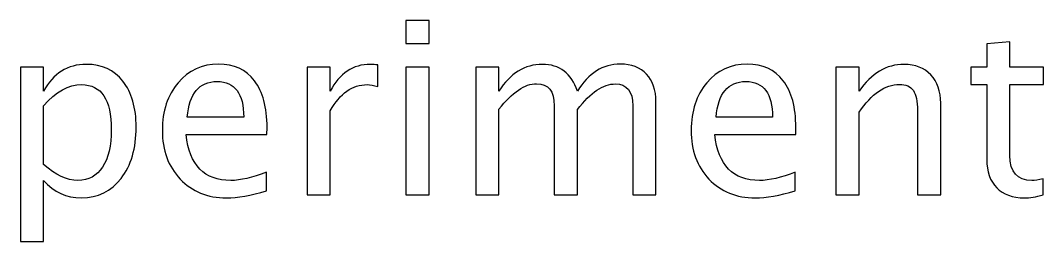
# Model space of a CAD drawing. Header units: centimetres. Extents: x -21.6 to 21.6, y -13.7 to 21.9.
# Drawn here: x 14.88 to 21.6, y 20.36 to 21.82 of the extents above; entities that cross this region are included whole.
import ezdxf

# ---------------------------------------------------------------- set-up
doc = ezdxf.new("R2010")
doc.units = ezdxf.units.CM
doc.header["$MEASUREMENT"] = 0
doc.layers.add('Layer 1', color=7, linetype='Continuous')

msp = doc.modelspace()

# ---------------------------------------------------------------- linework, layer by layer
at = {"layer": 'Layer 1'}
for points, knots in [([(17.41191, 21.6658), (17.41191, 21.6658), (17.41191, 21.8182), (17.41191, 21.8182), (17.41191, 21.8182), (17.41191, 21.8182), (17.56431, 21.8182), (17.56431, 21.8182), (17.56431, 21.8182), (17.56431, 21.8182), (17.56431, 21.6658), (17.56431, 21.6658), (17.56431, 21.6658), (17.56431, 21.6658), (17.41191, 21.6658), (17.41191, 21.6658)], [0, 0, 0, 0, 0.2, 0.2, 0.2, 0.2, 0.4, 0.4, 0.4, 0.4, 0.6, 0.6, 0.6, 0.6, 1, 1, 1, 1]), ([(21.59895, 20.6707), (21.55185, 20.65774), (21.51084, 20.65139), (21.47618, 20.65139), (21.47618, 20.65139), (21.39839, 20.65139), (21.3378, 20.67362), (21.29441, 20.71807), (21.29441, 20.71807), (21.25076, 20.76252), (21.22906, 20.82416), (21.22906, 20.90327), (21.22906, 20.90327), (21.22906, 20.90327), (21.22906, 21.39752), (21.22906, 21.39752), (21.22906, 21.39752), (21.22906, 21.39752), (21.12376, 21.39752), (21.12376, 21.39752), (21.12376, 21.39752), (21.12376, 21.39752), (21.12376, 21.51182), (21.12376, 21.51182), (21.12376, 21.51182), (21.12376, 21.51182), (21.22906, 21.51182), (21.22906, 21.51182), (21.22906, 21.51182), (21.22906, 21.51182), (21.22906, 21.66395), (21.22906, 21.66395), (21.22906, 21.66395), (21.22906, 21.66395), (21.38146, 21.6785), (21.38146, 21.6785), (21.38146, 21.6785), (21.38146, 21.6785), (21.38146, 21.51182), (21.38146, 21.51182), (21.38146, 21.51182), (21.38146, 21.51182), (21.60212, 21.51182), (21.60212, 21.51182), (21.60212, 21.51182), (21.60212, 21.51182), (21.60212, 21.39752), (21.60212, 21.39752), (21.60212, 21.39752), (21.60212, 21.39752), (21.38146, 21.39752), (21.38146, 21.39752), (21.38146, 21.39752), (21.38146, 21.39752), (21.38146, 20.93079), (21.38146, 20.93079), (21.38146, 20.93079), (21.38146, 20.82072), (21.42935, 20.76569), (21.52486, 20.76569), (21.52486, 20.76569), (21.54524, 20.76569), (21.56984, 20.76913), (21.59895, 20.77574), (21.59895, 20.77574), (21.59895, 20.77574), (21.59895, 20.6707), (21.59895, 20.6707)], [0, 0, 0, 0, 0.0555556, 0.0555556, 0.0555556, 0.0555556, 0.1111111, 0.1111111, 0.1111111, 0.1111111, 0.1666667, 0.1666667, 0.1666667, 0.1666667, 0.2222222, 0.2222222, 0.2222222, 0.2222222, 0.2777778, 0.2777778, 0.2777778, 0.2777778, 0.3333333, 0.3333333, 0.3333333, 0.3333333, 0.3888889, 0.3888889, 0.3888889, 0.3888889, 0.4444444, 0.4444444, 0.4444444, 0.4444444, 0.5, 0.5, 0.5, 0.5, 0.5555556, 0.5555556, 0.5555556, 0.5555556, 0.6111111, 0.6111111, 0.6111111, 0.6111111, 0.6666667, 0.6666667, 0.6666667, 0.6666667, 0.7222222, 0.7222222, 0.7222222, 0.7222222, 0.7777778, 0.7777778, 0.7777778, 0.7777778, 0.8333333, 0.8333333, 0.8333333, 0.8333333, 0.8888889, 0.8888889, 0.8888889, 0.8888889, 1, 1, 1, 1]), ([(14.87879, 20.36405), (14.87879, 20.36405), (14.87879, 21.51182), (14.87879, 21.51182), (14.87879, 21.51182), (14.87879, 21.51182), (15.03119, 21.51182), (15.03119, 21.51182), (15.03119, 21.51182), (15.03119, 21.51182), (15.03119, 21.3528), (15.03119, 21.3528), (15.03119, 21.3528), (15.09363, 21.47054), (15.18756, 21.52928), (15.31271, 21.52928), (15.31271, 21.52928), (15.41404, 21.52928), (15.49368, 21.4925), (15.55189, 21.41868), (15.55189, 21.41868), (15.6101, 21.34486), (15.6392, 21.24406), (15.6392, 21.11626), (15.6392, 21.11626), (15.6392, 20.97709), (15.60613, 20.86464), (15.54025, 20.77945), (15.54025, 20.77945), (15.47437, 20.69399), (15.38758, 20.65139), (15.28016, 20.65139), (15.28016, 20.65139), (15.18042, 20.65139), (15.09734, 20.68949), (15.03119, 20.76595), (15.03119, 20.76595), (15.03119, 20.76595), (15.03119, 20.36405), (15.03119, 20.36405), (15.03119, 20.36405), (15.03119, 20.36405), (14.87879, 20.36405), (14.87879, 20.36405)], [0, 0, 0, 0, 0.0833333, 0.0833333, 0.0833333, 0.0833333, 0.1666667, 0.1666667, 0.1666667, 0.1666667, 0.25, 0.25, 0.25, 0.25, 0.3333333, 0.3333333, 0.3333333, 0.3333333, 0.4166667, 0.4166667, 0.4166667, 0.4166667, 0.5, 0.5, 0.5, 0.5, 0.5833333, 0.5833333, 0.5833333, 0.5833333, 0.6666667, 0.6666667, 0.6666667, 0.6666667, 0.75, 0.75, 0.75, 0.75, 0.8333333, 0.8333333, 0.8333333, 0.8333333, 1, 1, 1, 1]), ([(16.4954, 20.69743), (16.393, 20.66674), (16.30543, 20.65139), (16.2324, 20.65139), (16.2324, 20.65139), (16.10778, 20.65139), (16.00645, 20.69267), (15.9284, 20.77495), (15.9284, 20.77495), (15.85034, 20.85724), (15.81119, 20.96386), (15.81119, 21.0951), (15.81119, 21.0951), (15.81119, 21.22236), (15.84558, 21.32687), (15.91464, 21.40863), (15.91464, 21.40863), (15.98369, 21.49012), (16.07206, 21.53087), (16.17975, 21.53087), (16.17975, 21.53087), (16.28161, 21.53087), (16.36046, 21.49462), (16.41602, 21.42212), (16.41602, 21.42212), (16.47159, 21.34963), (16.49937, 21.24697), (16.49937, 21.11388), (16.49937, 21.11388), (16.49937, 21.11388), (16.49857, 21.06732), (16.49857, 21.06732), (16.49857, 21.06732), (16.49857, 21.06732), (15.96676, 21.06732), (15.96676, 21.06732), (15.96676, 21.06732), (15.98899, 20.86623), (16.08715, 20.76569), (16.26098, 20.76569), (16.26098, 20.76569), (16.32474, 20.76569), (16.40279, 20.78368), (16.4954, 20.81967), (16.4954, 20.81967), (16.4954, 20.81967), (16.4954, 20.69743), (16.4954, 20.69743)], [0, 0, 0, 0, 0.0769231, 0.0769231, 0.0769231, 0.0769231, 0.1538462, 0.1538462, 0.1538462, 0.1538462, 0.2307692, 0.2307692, 0.2307692, 0.2307692, 0.3076923, 0.3076923, 0.3076923, 0.3076923, 0.3846154, 0.3846154, 0.3846154, 0.3846154, 0.4615385, 0.4615385, 0.4615385, 0.4615385, 0.5384615, 0.5384615, 0.5384615, 0.5384615, 0.6153846, 0.6153846, 0.6153846, 0.6153846, 0.6923077, 0.6923077, 0.6923077, 0.6923077, 0.7692308, 0.7692308, 0.7692308, 0.7692308, 0.8461538, 0.8461538, 0.8461538, 0.8461538, 1, 1, 1, 1]), ([(16.76236, 20.67044), (16.76236, 20.67044), (16.76236, 21.51182), (16.76236, 21.51182), (16.76236, 21.51182), (16.76236, 21.51182), (16.91476, 21.51182), (16.91476, 21.51182), (16.91476, 21.51182), (16.91476, 21.51182), (16.91476, 21.3528), (16.91476, 21.3528), (16.91476, 21.3528), (16.97535, 21.47054), (17.06319, 21.52928), (17.17855, 21.52928), (17.17855, 21.52928), (17.19416, 21.52928), (17.21056, 21.52795), (17.2275, 21.52531), (17.2275, 21.52531), (17.2275, 21.52531), (17.2275, 21.3827), (17.2275, 21.3827), (17.2275, 21.3827), (17.20104, 21.39143), (17.17776, 21.39593), (17.15765, 21.39593), (17.15765, 21.39593), (17.06081, 21.39593), (16.97985, 21.33878), (16.91476, 21.22421), (16.91476, 21.22421), (16.91476, 21.22421), (16.91476, 20.67044), (16.91476, 20.67044), (16.91476, 20.67044), (16.91476, 20.67044), (16.76236, 20.67044), (16.76236, 20.67044)], [0, 0, 0, 0, 0.0909091, 0.0909091, 0.0909091, 0.0909091, 0.1818182, 0.1818182, 0.1818182, 0.1818182, 0.2727273, 0.2727273, 0.2727273, 0.2727273, 0.3636364, 0.3636364, 0.3636364, 0.3636364, 0.4545455, 0.4545455, 0.4545455, 0.4545455, 0.5454545, 0.5454545, 0.5454545, 0.5454545, 0.6363636, 0.6363636, 0.6363636, 0.6363636, 0.7272727, 0.7272727, 0.7272727, 0.7272727, 0.8181818, 0.8181818, 0.8181818, 0.8181818, 1, 1, 1, 1]), ([(17.8707, 20.67044), (17.8707, 20.67044), (17.8707, 21.51182), (17.8707, 21.51182), (17.8707, 21.51182), (17.8707, 21.51182), (18.0231, 21.51182), (18.0231, 21.51182), (18.0231, 21.51182), (18.0231, 21.51182), (18.0231, 21.3528), (18.0231, 21.3528), (18.0231, 21.3528), (18.09745, 21.47054), (18.1927, 21.52928), (18.30938, 21.52928), (18.30938, 21.52928), (18.42183, 21.52928), (18.49829, 21.47054), (18.53904, 21.3528), (18.53904, 21.3528), (18.61127, 21.4716), (18.70546, 21.53087), (18.82108, 21.53087), (18.82108, 21.53087), (18.8949, 21.53087), (18.95232, 21.50917), (18.99333, 21.46551), (18.99333, 21.46551), (19.03434, 21.42186), (19.05498, 21.36074), (19.05498, 21.28216), (19.05498, 21.28216), (19.05498, 21.28216), (19.05498, 20.67044), (19.05498, 20.67044), (19.05498, 20.67044), (19.05498, 20.67044), (18.90258, 20.67044), (18.90258, 20.67044), (18.90258, 20.67044), (18.90258, 20.67044), (18.90258, 21.25702), (18.90258, 21.25702), (18.90258, 21.25702), (18.90258, 21.3528), (18.86448, 21.40069), (18.78828, 21.40069), (18.78828, 21.40069), (18.70916, 21.40069), (18.62609, 21.34486), (18.53904, 21.23294), (18.53904, 21.23294), (18.53904, 21.23294), (18.53904, 20.67044), (18.53904, 20.67044), (18.53904, 20.67044), (18.53904, 20.67044), (18.38664, 20.67044), (18.38664, 20.67044), (18.38664, 20.67044), (18.38664, 20.67044), (18.38664, 21.25755), (18.38664, 21.25755), (18.38664, 21.25755), (18.38664, 21.35412), (18.34801, 21.40228), (18.27049, 21.40228), (18.27049, 21.40228), (18.19349, 21.40228), (18.11094, 21.34619), (18.0231, 21.23374), (18.0231, 21.23374), (18.0231, 21.23374), (18.0231, 20.67044), (18.0231, 20.67044), (18.0231, 20.67044), (18.0231, 20.67044), (17.8707, 20.67044), (17.8707, 20.67044)], [0, 0, 0, 0, 0.047619, 0.047619, 0.047619, 0.047619, 0.0952381, 0.0952381, 0.0952381, 0.0952381, 0.1428571, 0.1428571, 0.1428571, 0.1428571, 0.1904762, 0.1904762, 0.1904762, 0.1904762, 0.2380952, 0.2380952, 0.2380952, 0.2380952, 0.2857143, 0.2857143, 0.2857143, 0.2857143, 0.3333333, 0.3333333, 0.3333333, 0.3333333, 0.3809524, 0.3809524, 0.3809524, 0.3809524, 0.4285714, 0.4285714, 0.4285714, 0.4285714, 0.4761905, 0.4761905, 0.4761905, 0.4761905, 0.5238095, 0.5238095, 0.5238095, 0.5238095, 0.5714286, 0.5714286, 0.5714286, 0.5714286, 0.6190476, 0.6190476, 0.6190476, 0.6190476, 0.6666667, 0.6666667, 0.6666667, 0.6666667, 0.7142857, 0.7142857, 0.7142857, 0.7142857, 0.7619048, 0.7619048, 0.7619048, 0.7619048, 0.8095238, 0.8095238, 0.8095238, 0.8095238, 0.8571429, 0.8571429, 0.8571429, 0.8571429, 0.9047619, 0.9047619, 0.9047619, 0.9047619, 1, 1, 1, 1]), ([(19.97044, 20.69743), (19.86804, 20.66674), (19.78047, 20.65139), (19.70744, 20.65139), (19.70744, 20.65139), (19.58282, 20.65139), (19.48149, 20.69267), (19.40344, 20.77495), (19.40344, 20.77495), (19.32538, 20.85724), (19.28623, 20.96386), (19.28623, 21.0951), (19.28623, 21.0951), (19.28623, 21.22236), (19.32062, 21.32687), (19.38968, 21.40863), (19.38968, 21.40863), (19.45873, 21.49012), (19.5471, 21.53087), (19.65479, 21.53087), (19.65479, 21.53087), (19.75665, 21.53087), (19.8355, 21.49462), (19.89106, 21.42212), (19.89106, 21.42212), (19.94663, 21.34963), (19.97441, 21.24697), (19.97441, 21.11388), (19.97441, 21.11388), (19.97441, 21.11388), (19.97361, 21.06732), (19.97361, 21.06732), (19.97361, 21.06732), (19.97361, 21.06732), (19.4418, 21.06732), (19.4418, 21.06732), (19.4418, 21.06732), (19.46403, 20.86623), (19.56219, 20.76569), (19.73602, 20.76569), (19.73602, 20.76569), (19.79978, 20.76569), (19.87783, 20.78368), (19.97044, 20.81967), (19.97044, 20.81967), (19.97044, 20.81967), (19.97044, 20.69743), (19.97044, 20.69743)], [0, 0, 0, 0, 0.0769231, 0.0769231, 0.0769231, 0.0769231, 0.1538462, 0.1538462, 0.1538462, 0.1538462, 0.2307692, 0.2307692, 0.2307692, 0.2307692, 0.3076923, 0.3076923, 0.3076923, 0.3076923, 0.3846154, 0.3846154, 0.3846154, 0.3846154, 0.4615385, 0.4615385, 0.4615385, 0.4615385, 0.5384615, 0.5384615, 0.5384615, 0.5384615, 0.6153846, 0.6153846, 0.6153846, 0.6153846, 0.6923077, 0.6923077, 0.6923077, 0.6923077, 0.7692308, 0.7692308, 0.7692308, 0.7692308, 0.8461538, 0.8461538, 0.8461538, 0.8461538, 1, 1, 1, 1]), ([(20.2374, 20.67044), (20.2374, 20.67044), (20.2374, 21.51182), (20.2374, 21.51182), (20.2374, 21.51182), (20.2374, 21.51182), (20.3898, 21.51182), (20.3898, 21.51182), (20.3898, 21.51182), (20.3898, 21.51182), (20.3898, 21.3528), (20.3898, 21.3528), (20.3898, 21.3528), (20.4705, 21.47054), (20.56945, 21.52928), (20.6864, 21.52928), (20.6864, 21.52928), (20.75995, 21.52928), (20.81843, 21.50626), (20.86155, 21.45996), (20.86155, 21.45996), (20.90468, 21.41392), (20.92638, 21.35174), (20.92638, 21.27395), (20.92638, 21.27395), (20.92638, 21.27395), (20.92638, 20.67044), (20.92638, 20.67044), (20.92638, 20.67044), (20.92638, 20.67044), (20.77398, 20.67044), (20.77398, 20.67044), (20.77398, 20.67044), (20.77398, 20.67044), (20.77398, 21.22421), (20.77398, 21.22421), (20.77398, 21.22421), (20.77398, 21.28665), (20.76471, 21.3311), (20.74646, 21.35756), (20.74646, 21.35756), (20.72794, 21.38429), (20.69751, 21.39752), (20.65491, 21.39752), (20.65491, 21.39752), (20.56125, 21.39752), (20.47288, 21.3364), (20.3898, 21.21416), (20.3898, 21.21416), (20.3898, 21.21416), (20.3898, 20.67044), (20.3898, 20.67044), (20.3898, 20.67044), (20.3898, 20.67044), (20.2374, 20.67044), (20.2374, 20.67044)], [0, 0, 0, 0, 0.0666667, 0.0666667, 0.0666667, 0.0666667, 0.1333333, 0.1333333, 0.1333333, 0.1333333, 0.2, 0.2, 0.2, 0.2, 0.2666667, 0.2666667, 0.2666667, 0.2666667, 0.3333333, 0.3333333, 0.3333333, 0.3333333, 0.4, 0.4, 0.4, 0.4, 0.4666667, 0.4666667, 0.4666667, 0.4666667, 0.5333333, 0.5333333, 0.5333333, 0.5333333, 0.6, 0.6, 0.6, 0.6, 0.6666667, 0.6666667, 0.6666667, 0.6666667, 0.7333333, 0.7333333, 0.7333333, 0.7333333, 0.8, 0.8, 0.8, 0.8, 0.8666667, 0.8666667, 0.8666667, 0.8666667, 1, 1, 1, 1]), ([(17.41191, 20.67044), (17.41191, 20.67044), (17.41191, 21.51182), (17.41191, 21.51182), (17.41191, 21.51182), (17.41191, 21.51182), (17.56431, 21.51182), (17.56431, 21.51182), (17.56431, 21.51182), (17.56431, 21.51182), (17.56431, 20.67044), (17.56431, 20.67044), (17.56431, 20.67044), (17.56431, 20.67044), (17.41191, 20.67044), (17.41191, 20.67044)], [0, 0, 0, 0, 0.2, 0.2, 0.2, 0.2, 0.4, 0.4, 0.4, 0.4, 0.6, 0.6, 0.6, 0.6, 1, 1, 1, 1]), ([(15.03119, 20.87099), (15.10977, 20.80088), (15.18465, 20.76569), (15.25582, 20.76569), (15.25582, 20.76569), (15.32594, 20.76569), (15.38018, 20.79506), (15.41828, 20.85353), (15.41828, 20.85353), (15.45664, 20.912), (15.47569, 20.99429), (15.47569, 21.10065), (15.47569, 21.10065), (15.47569, 21.2975), (15.4106, 21.39593), (15.28043, 21.39593), (15.28043, 21.39593), (15.19523, 21.39593), (15.11215, 21.34989), (15.03119, 21.25755), (15.03119, 21.25755), (15.03119, 21.25755), (15.03119, 20.87099), (15.03119, 20.87099)], [0, 0, 0, 0, 0.1428571, 0.1428571, 0.1428571, 0.1428571, 0.2857143, 0.2857143, 0.2857143, 0.2857143, 0.4285714, 0.4285714, 0.4285714, 0.4285714, 0.5714286, 0.5714286, 0.5714286, 0.5714286, 0.7142857, 0.7142857, 0.7142857, 0.7142857, 1, 1, 1, 1]), ([(15.9747, 21.18162), (15.9747, 21.18162), (16.34617, 21.18162), (16.34617, 21.18162), (16.34617, 21.18162), (16.34617, 21.33825), (16.2877, 21.41657), (16.17102, 21.41657), (16.17102, 21.41657), (16.05354, 21.41657), (15.98819, 21.33825), (15.9747, 21.18162)], [0, 0, 0, 0, 0.25, 0.25, 0.25, 0.25, 0.5, 0.5, 0.5, 0.5, 1, 1, 1, 1]), ([(19.44974, 21.18162), (19.44974, 21.18162), (19.82121, 21.18162), (19.82121, 21.18162), (19.82121, 21.18162), (19.82121, 21.33825), (19.76274, 21.41657), (19.64606, 21.41657), (19.64606, 21.41657), (19.52858, 21.41657), (19.46323, 21.33825), (19.44974, 21.18162)], [0, 0, 0, 0, 0.25, 0.25, 0.25, 0.25, 0.5, 0.5, 0.5, 0.5, 1, 1, 1, 1])]:
    msp.add_open_spline(points, degree=3, knots=knots, dxfattribs=at)

doc.saveas('drawing.dxf')
